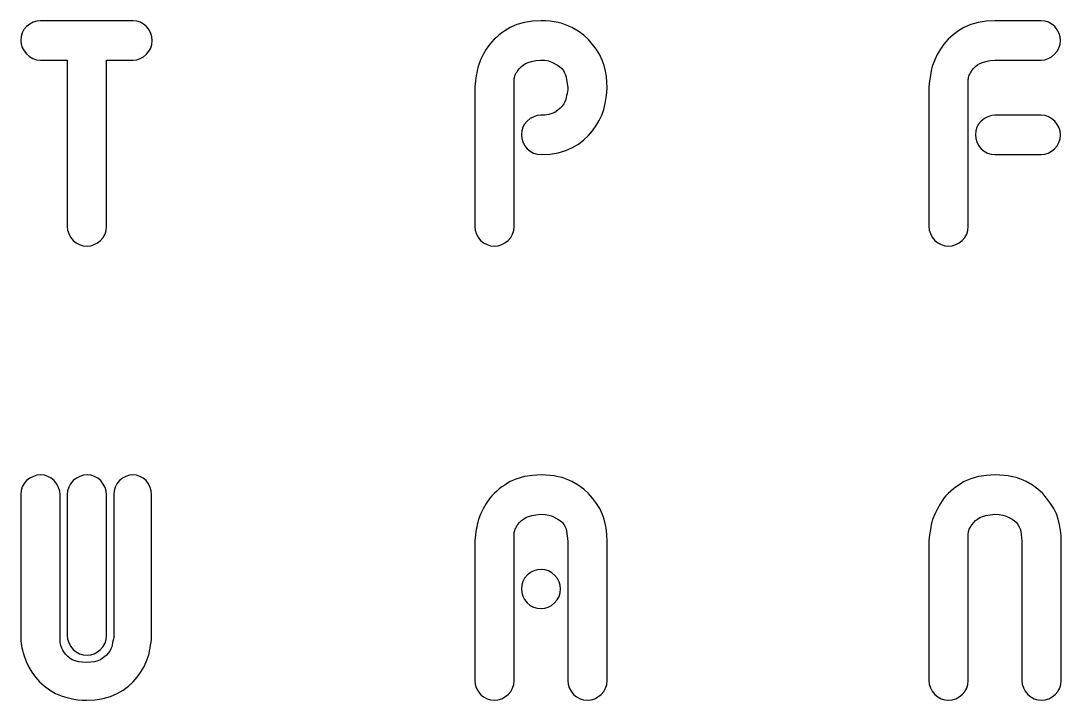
# Model space of a CAD drawing. Header units: metres. Extents: x -3 to 203, y -205 to 5.
# Drawn here: x 96.9 to 142.72, y -24.84 to 5.08 of the extents above; entities that cross this region are included whole.
import ezdxf

# ---------------------------------------------------------------- set-up
doc = ezdxf.new("R2010")
doc.units = ezdxf.units.M

msp = doc.modelspace()

# ---------------------------------------------------------------- linework, layer by layer
for p, q in [((97.6041, 5.06042), (97.4496, 5.01299)), ((97.7619, 5.07625), (97.6041, 5.06042)), ((101.846, 5.07625), (97.7619, 5.07625)), ((102.013, 5.06042), (101.846, 5.07625)), ((102.169, 5.01299), (102.013, 5.06042)), ((119.436, 5.058), (119.08, 5.00323)), ((119.82, 5.07625), (119.436, 5.058)), ((120.019, 5.07137), (119.82, 5.07625)), ((120.211, 5.05675), (120.019, 5.07137)), ((120.396, 5.03236), (120.211, 5.05675)), ((139.422, 5.058), (139.068, 5.00323)), ((139.804, 5.07625), (139.422, 5.058)), ((141.846, 5.07625), (139.804, 5.07625)), ((142.013, 5.06042), (141.846, 5.07625)), ((142.169, 5.01299), (142.013, 5.06042)), ((97.0415, 4.68974), (96.9634, 4.54224)), ((97.1509, 4.82324), (97.0415, 4.68974)), ((97.2986, 4.93393), (97.1509, 4.82324)), ((97.4496, 5.01299), (97.2986, 4.93393)), ((102.312, 4.93393), (102.169, 5.01299)), ((102.443, 4.82324), (102.312, 4.93393)), ((102.552, 4.674), (102.443, 4.82324)), ((102.63, 4.52124), (102.552, 4.674)), ((118.214, 4.633), (118.095, 4.54819)), ((118.332, 4.71169), (118.214, 4.633)), ((118.451, 4.78424), (118.332, 4.71169)), ((118.751, 4.91199), (118.451, 4.78424)), ((119.08, 5.00323), (118.751, 4.91199)), ((120.574, 4.99825), (120.396, 5.03236)), ((120.742, 4.95581), (120.574, 4.99825)), ((120.899, 4.90549), (120.742, 4.95581)), ((121.043, 4.84731), (120.899, 4.90549)), ((121.175, 4.78125), (121.043, 4.84731)), ((121.457, 4.6188), (121.175, 4.78125)), ((121.702, 4.44049), (121.457, 4.6188)), ((138.207, 4.633), (138.088, 4.54819)), ((138.325, 4.71169), (138.207, 4.633)), ((138.443, 4.78424), (138.325, 4.71169)), ((138.741, 4.91199), (138.443, 4.78424)), ((139.068, 5.00323), (138.741, 4.91199)), ((142.312, 4.93393), (142.169, 5.01299)), ((142.443, 4.82324), (142.312, 4.93393)), ((142.552, 4.674), (142.443, 4.82324)), ((142.63, 4.52124), (142.552, 4.674)), ((96.9165, 4.38074), (96.9009, 4.20525)), ((96.9009, 4.20525), (96.9166, 4.04724)), ((96.9634, 4.54224), (96.9165, 4.38074)), ((102.677, 4.36499), (102.63, 4.52124)), ((102.693, 4.20525), (102.677, 4.36499)), ((102.677, 4.03587), (102.693, 4.20525)), ((117.651, 4.15555), (117.557, 4.04625)), ((117.753, 4.2605), (117.651, 4.15555)), ((117.861, 4.36105), (117.753, 4.2605)), ((117.976, 4.45724), (117.861, 4.36105)), ((118.095, 4.54819), (117.976, 4.45724)), ((121.911, 4.24631), (121.702, 4.44049)), ((122.083, 4.03624), (121.911, 4.24631)), ((137.647, 4.15555), (137.554, 4.04625)), ((137.748, 4.2605), (137.647, 4.15555)), ((137.855, 4.36105), (137.748, 4.2605)), ((137.97, 4.45724), (137.855, 4.36105)), ((138.088, 4.54819), (137.97, 4.45724)), ((142.677, 4.36499), (142.63, 4.52124)), ((142.676, 4.03587), (142.693, 4.20525)), ((142.693, 4.20525), (142.677, 4.36499)), ((96.9166, 4.04724), (96.9636, 3.89624)), ((96.9636, 3.89624), (97.0421, 3.75224)), ((97.0421, 3.75224), (97.1519, 3.61525)), ((102.432, 3.60124), (102.546, 3.73387)), ((102.546, 3.73387), (102.628, 3.87874)), ((102.628, 3.87874), (102.677, 4.03587)), ((117.405, 3.82112), (117.271, 3.59074)), ((117.557, 4.04625), (117.405, 3.82112)), ((122.256, 3.80905), (122.083, 4.03624)), ((122.399, 3.5775), (122.256, 3.80905)), ((137.403, 3.82112), (137.269, 3.59074)), ((137.554, 4.04625), (137.403, 3.82112)), ((142.428, 3.60124), (142.544, 3.73387)), ((142.544, 3.73387), (142.627, 3.87874)), ((142.627, 3.87874), (142.676, 4.03587)), ((97.1519, 3.61525), (97.2843, 3.49843)), ((97.2843, 3.49843), (97.4306, 3.41499)), ((97.4306, 3.41499), (97.5908, 3.36493)), ((97.5908, 3.36493), (97.7649, 3.34824)), ((97.7649, 3.34824), (98.9489, 3.34824)), ((98.9489, 3.34824), (98.9489, -3.98274)), ((100.677, -3.98274), (100.677, 3.34824)), ((100.677, 3.34824), (101.856, 3.34824)), ((101.856, 3.34824), (102.01, 3.36406)), ((102.01, 3.36406), (102.158, 3.4115)), ((102.158, 3.4115), (102.298, 3.49055)), ((102.298, 3.49055), (102.432, 3.60124)), ((117.154, 3.35512), (117.055, 3.11424)), ((117.271, 3.59074), (117.154, 3.35512)), ((119.135, 3.19524), (119.252, 3.24643)), ((119.252, 3.24643), (119.401, 3.28899)), ((119.401, 3.28899), (119.582, 3.32294)), ((119.582, 3.32294), (119.795, 3.34824)), ((119.795, 3.34824), (119.98, 3.33856)), ((119.98, 3.33856), (120.145, 3.30949)), ((120.145, 3.30949), (120.292, 3.26105)), ((120.292, 3.26105), (120.542, 3.12668)), ((122.511, 3.34155), (122.399, 3.5775)), ((122.592, 3.10124), (122.511, 3.34155)), ((137.153, 3.35512), (137.054, 3.11424)), ((137.269, 3.59074), (137.153, 3.35512)), ((139.137, 3.19524), (139.254, 3.24643)), ((139.254, 3.24643), (139.403, 3.28899)), ((139.403, 3.28899), (139.584, 3.32294)), ((139.584, 3.32294), (139.798, 3.34824)), ((139.798, 3.34824), (141.844, 3.34824)), ((141.844, 3.34824), (142, 3.36406)), ((142, 3.36406), (142.15, 3.4115)), ((142.15, 3.4115), (142.292, 3.49055)), ((142.292, 3.49055), (142.428, 3.60124)), ((116.983, 2.78069), (116.964, 2.66924)), ((117.004, 2.892), (116.983, 2.78069)), ((117.028, 3.00317), (117.004, 2.892)), ((117.055, 3.11424), (117.028, 3.00317)), ((118.697, 2.73105), (118.724, 2.78249)), ((118.724, 2.78249), (118.757, 2.83556)), ((118.757, 2.83556), (118.796, 2.89024)), ((118.796, 2.89024), (118.869, 2.98206)), ((118.869, 2.98206), (118.95, 3.06349)), ((118.95, 3.06349), (119.038, 3.13455)), ((119.038, 3.13455), (119.135, 3.19524)), ((120.542, 3.12668), (120.646, 3.05299)), ((120.646, 3.05299), (120.733, 2.97218)), ((120.733, 2.97218), (120.801, 2.88425)), ((120.801, 2.88425), (120.853, 2.79056)), ((120.853, 2.79056), (120.893, 2.6915)), ((122.65, 2.85962), (122.592, 3.10124)), ((122.692, 2.61874), (122.65, 2.85962)), ((136.982, 2.78069), (136.963, 2.66924)), ((137.003, 2.892), (136.982, 2.78069)), ((137.027, 3.00317), (137.003, 2.892)), ((137.054, 3.11424), (137.027, 3.00317)), ((138.698, 2.73105), (138.725, 2.78249)), ((138.725, 2.78249), (138.757, 2.83556)), ((138.757, 2.83556), (138.796, 2.89024)), ((138.796, 2.89024), (138.869, 2.98206)), ((138.869, 2.98206), (138.951, 3.06349)), ((138.951, 3.06349), (139.04, 3.13455)), ((139.04, 3.13455), (139.137, 3.19524)), ((116.931, 2.4325), (116.901, 2.16824)), ((116.964, 2.66924), (116.931, 2.4325)), ((118.629, 2.48724), (118.637, 2.53574)), ((118.629, -3.98274), (118.629, 2.48724)), ((118.637, 2.53574), (118.648, 2.58424)), ((118.648, 2.58424), (118.661, 2.63274)), ((118.661, 2.63274), (118.677, 2.68124)), ((118.677, 2.68124), (118.697, 2.73105)), ((120.893, 2.6915), (120.919, 2.58705)), ((120.919, 2.58705), (120.933, 2.47725)), ((120.933, 2.47725), (120.997, 2.13924)), ((122.717, 2.37862), (122.692, 2.61874)), ((122.725, 2.13924), (122.717, 2.37862)), ((136.93, 2.4325), (136.901, 2.16824)), ((136.963, 2.66924), (136.93, 2.4325)), ((138.629, 2.48724), (138.637, 2.53574)), ((138.629, -3.98274), (138.629, 2.48724)), ((138.637, 2.53574), (138.648, 2.58424)), ((138.648, 2.58424), (138.662, 2.63274)), ((138.662, 2.63274), (138.678, 2.68124)), ((138.678, 2.68124), (138.698, 2.73105)), ((116.901, 2.16824), (116.901, -3.98074)), ((120.961, 1.87355), (120.933, 1.78824)), ((120.981, 1.96049), (120.961, 1.87355)), ((120.993, 2.04906), (120.981, 1.96049)), ((120.997, 2.13924), (120.993, 2.04906)), ((122.69, 1.69324), (122.716, 1.92599)), ((122.716, 1.92599), (122.725, 2.13924)), ((136.901, 2.16824), (136.901, -3.98074)), ((120.816, 1.41524), (120.747, 1.32074)), ((120.867, 1.50981), (120.816, 1.41524)), ((120.904, 1.60349), (120.867, 1.50981)), ((120.926, 1.6963), (120.904, 1.60349)), ((120.933, 1.78824), (120.926, 1.6963)), ((122.585, 1.16924), (122.646, 1.44099)), ((122.646, 1.44099), (122.69, 1.69324)), ((119.986, 0.92418), (119.803, 0.91624)), ((120.151, 0.948), (119.986, 0.92418)), ((120.296, 0.98769), (120.151, 0.948)), ((120.423, 1.04324), (120.296, 0.98769)), ((120.551, 1.13474), (120.423, 1.04324)), ((120.659, 1.22725), (120.551, 1.13474)), ((120.747, 1.32074), (120.659, 1.22725)), ((122.377, 0.69025), (122.491, 0.92674)), ((122.491, 0.92674), (122.585, 1.16924)), ((119.088, 0.53062), (119.011, 0.38574)), ((119.197, 0.66324), (119.088, 0.53062)), ((119.343, 0.77393), (119.197, 0.66324)), ((119.493, 0.853), (119.343, 0.77393)), ((119.646, 0.90044), (119.493, 0.853)), ((119.803, 0.91624), (119.646, 0.90044)), ((122.088, 0.23525), (122.242, 0.45975)), ((122.242, 0.45975), (122.377, 0.69025)), ((139.09, 0.53062), (139.011, 0.38574)), ((139.199, 0.66324), (139.09, 0.53062)), ((139.346, 0.77393), (139.199, 0.66324)), ((139.497, 0.853), (139.346, 0.77393)), ((139.651, 0.90044), (139.497, 0.853)), ((139.809, 0.91624), (139.651, 0.90044)), ((141.847, 0.91624), (139.809, 0.91624)), ((142.014, 0.89955), (141.847, 0.91624)), ((142.169, 0.84949), (142.014, 0.89955)), ((142.312, 0.76605), (142.169, 0.84949)), ((142.443, 0.64925), (142.312, 0.76605)), ((142.552, 0.51224), (142.443, 0.64925)), ((142.63, 0.36824), (142.552, 0.51224)), ((118.964, 0.22862), (118.949, 0.05925)), ((118.949, 0.05925), (118.965, -0.10049)), ((119.011, 0.38574), (118.964, 0.22862)), ((121.702, -0.17248), (121.909, 0.02255)), ((121.909, 0.02255), (122.088, 0.23525)), ((138.965, 0.22862), (138.949, 0.05925)), ((138.949, 0.05925), (138.965, -0.10049)), ((139.011, 0.38574), (138.965, 0.22862)), ((142.677, 0.21724), (142.63, 0.36824)), ((142.676, -0.11624), (142.693, 0.05925)), ((142.693, 0.05925), (142.677, 0.21724)), ((118.965, -0.10049), (119.012, -0.25674)), ((119.012, -0.25674), (119.091, -0.40948)), ((119.091, -0.40948), (119.201, -0.55875)), ((121.2, -0.50974), (121.465, -0.34993)), ((121.465, -0.34993), (121.702, -0.17248)), ((138.965, -0.10049), (139.011, -0.25674)), ((139.011, -0.25674), (139.09, -0.40948)), ((139.09, -0.40948), (139.199, -0.55875)), ((142.429, -0.55875), (142.544, -0.42525)), ((142.544, -0.42525), (142.627, -0.27774)), ((142.627, -0.27774), (142.676, -0.11624)), ((119.201, -0.55875), (119.333, -0.66943)), ((119.333, -0.66943), (119.48, -0.74849)), ((119.48, -0.74849), (119.641, -0.79593)), ((119.641, -0.79593), (119.816, -0.81174)), ((119.816, -0.81174), (120.212, -0.79286)), ((120.212, -0.79286), (120.574, -0.73624)), ((120.574, -0.73624), (120.904, -0.64186)), ((120.904, -0.64186), (121.2, -0.50974)), ((139.199, -0.55875), (139.33, -0.66943)), ((139.33, -0.66943), (139.476, -0.74849)), ((139.476, -0.74849), (139.635, -0.79593)), ((139.635, -0.79593), (139.809, -0.81174)), ((139.809, -0.81174), (141.847, -0.81174)), ((141.847, -0.81174), (142.003, -0.79593)), ((142.003, -0.79593), (142.152, -0.74849)), ((142.152, -0.74849), (142.294, -0.66943)), ((142.294, -0.66943), (142.429, -0.55875)), ((98.9489, -3.98274), (98.9647, -4.14055)), ((100.66, -4.15631), (100.677, -3.98274)), ((116.901, -3.98074), (116.917, -4.13905)), ((118.612, -4.15631), (118.629, -3.98274)), ((136.901, -3.98074), (136.917, -4.13905)), ((138.612, -4.15631), (138.629, -3.98274)), ((98.9647, -4.14055), (99.0121, -4.295)), ((99.0121, -4.295), (99.0912, -4.44606)), ((99.0912, -4.44606), (99.2019, -4.59375)), ((100.41, -4.59375), (100.527, -4.46181)), ((100.527, -4.46181), (100.61, -4.31599)), ((100.61, -4.31599), (100.66, -4.15631)), ((116.917, -4.13905), (116.964, -4.29399)), ((116.964, -4.29399), (117.043, -4.44556)), ((117.043, -4.44556), (117.154, -4.59375)), ((118.362, -4.59375), (118.479, -4.46181)), ((118.479, -4.46181), (118.562, -4.31599)), ((118.562, -4.31599), (118.612, -4.15631)), ((136.917, -4.13905), (136.964, -4.29399)), ((136.964, -4.29399), (137.043, -4.44556)), ((137.043, -4.44556), (137.154, -4.59375)), ((138.362, -4.59375), (138.479, -4.46181)), ((138.479, -4.46181), (138.562, -4.31599)), ((138.562, -4.31599), (138.612, -4.15631)), ((99.2019, -4.59375), (99.3354, -4.70312)), ((99.3354, -4.70312), (99.4829, -4.78125)), ((99.4829, -4.78125), (99.6444, -4.82812)), ((99.6444, -4.82812), (99.8199, -4.84375)), ((99.8199, -4.84375), (99.9779, -4.82812)), ((99.9779, -4.82812), (100.129, -4.78125)), ((100.129, -4.78125), (100.273, -4.70312)), ((100.273, -4.70312), (100.41, -4.59375)), ((117.154, -4.59375), (117.287, -4.70312)), ((117.287, -4.70312), (117.435, -4.78125)), ((117.435, -4.78125), (117.596, -4.82812)), ((117.596, -4.82812), (117.772, -4.84375)), ((117.772, -4.84375), (117.93, -4.82812)), ((117.93, -4.82812), (118.081, -4.78125)), ((118.081, -4.78125), (118.225, -4.70312)), ((118.225, -4.70312), (118.362, -4.59375)), ((137.154, -4.59375), (137.287, -4.70312)), ((137.287, -4.70312), (137.435, -4.78125)), ((137.435, -4.78125), (137.596, -4.82812)), ((137.596, -4.82812), (137.772, -4.84375)), ((137.772, -4.84375), (137.93, -4.82812)), ((137.93, -4.82812), (138.081, -4.78125)), ((138.081, -4.78125), (138.225, -4.70312)), ((138.225, -4.70312), (138.362, -4.59375)), ((97.3031, -15.0644), (97.1539, -15.1738)), ((97.4559, -14.9863), (97.3031, -15.0644)), ((97.6121, -14.9394), (97.4559, -14.9863)), ((97.7719, -14.9238), (97.6121, -14.9394)), ((97.9413, -14.9395), (97.7719, -14.9238)), ((98.0984, -14.9868), (97.9413, -14.9395)), ((98.2433, -15.0655), (98.0984, -14.9868)), ((98.3759, -15.1758), (98.2433, -15.0655)), ((99.3511, -15.0655), (99.2019, -15.1758)), ((99.5039, -14.9868), (99.3511, -15.0655)), ((99.6601, -14.9395), (99.5039, -14.9868)), ((99.8199, -14.9238), (99.6601, -14.9395)), ((99.9893, -14.9395), (99.8199, -14.9238)), ((100.146, -14.9868), (99.9893, -14.9395)), ((100.291, -15.0655), (100.146, -14.9868)), ((100.424, -15.1758), (100.291, -15.0655)), ((101.385, -15.0655), (101.241, -15.1758)), ((101.532, -14.9868), (101.385, -15.0655)), ((101.682, -14.9395), (101.532, -14.9868)), ((101.836, -14.9238), (101.682, -14.9395)), ((101.999, -14.9394), (101.836, -14.9238)), ((102.15, -14.9863), (101.999, -14.9394)), ((102.289, -15.0644), (102.15, -14.9863)), ((102.417, -15.1738), (102.289, -15.0644)), ((118.751, -15.088), (118.451, -15.2158)), ((119.08, -14.9968), (118.751, -15.088)), ((119.436, -14.942), (119.08, -14.9968)), ((119.82, -14.9238), (119.436, -14.942)), ((120.019, -14.9286), (119.82, -14.9238)), ((120.211, -14.943), (120.019, -14.9286)), ((120.396, -14.9671), (120.211, -14.943)), ((120.574, -15.0008), (120.396, -14.9671)), ((120.742, -15.0427), (120.574, -15.0008)), ((120.899, -15.0925), (120.742, -15.0427)), ((121.043, -15.1502), (120.899, -15.0925)), ((138.751, -15.088), (138.451, -15.2158)), ((139.08, -14.9968), (138.751, -15.088)), ((139.436, -14.942), (139.08, -14.9968)), ((139.82, -14.9238), (139.436, -14.942)), ((140.019, -14.9286), (139.82, -14.9238)), ((140.211, -14.943), (140.019, -14.9286)), ((140.396, -14.9671), (140.211, -14.943)), ((140.574, -15.0008), (140.396, -14.9671)), ((140.742, -15.0427), (140.574, -15.0008)), ((140.899, -15.0925), (140.742, -15.0427)), ((141.043, -15.1502), (140.899, -15.0925)), ((96.9641, -15.4525), (96.9167, -15.6127)), ((97.0432, -15.3062), (96.9641, -15.4525)), ((97.1539, -15.1738), (97.0432, -15.3062)), ((98.4866, -15.3245), (98.3759, -15.1758)), ((98.5656, -15.4768), (98.4866, -15.3245)), ((98.6131, -15.6325), (98.5656, -15.4768)), ((99.0121, -15.4565), (98.9647, -15.6177)), ((99.0912, -15.3092), (99.0121, -15.4565)), ((99.2019, -15.1758), (99.0912, -15.3092)), ((100.535, -15.325), (100.424, -15.1758)), ((100.614, -15.4775), (100.535, -15.325)), ((100.661, -15.6334), (100.614, -15.4775)), ((101.058, -15.4558), (101.012, -15.6168)), ((101.134, -15.3088), (101.058, -15.4558)), ((101.241, -15.1758), (101.134, -15.3088)), ((102.524, -15.3219), (102.417, -15.1738)), ((102.6, -15.4735), (102.524, -15.3219)), ((102.646, -15.6284), (102.6, -15.4735)), ((117.976, -15.5428), (117.861, -15.6389)), ((118.095, -15.4518), (117.976, -15.5428)), ((118.214, -15.367), (118.095, -15.4518)), ((118.332, -15.2883), (118.214, -15.367)), ((118.451, -15.2158), (118.332, -15.2883)), ((121.175, -15.2158), (121.043, -15.1502)), ((121.457, -15.3766), (121.175, -15.2158)), ((121.702, -15.5533), (121.457, -15.3766)), ((121.911, -15.7456), (121.702, -15.5533)), ((137.976, -15.5428), (137.861, -15.6389)), ((138.095, -15.4518), (137.976, -15.5428)), ((138.214, -15.367), (138.095, -15.4518)), ((138.332, -15.2883), (138.214, -15.367)), ((138.451, -15.2158), (138.332, -15.2883)), ((141.175, -15.2158), (141.043, -15.1502)), ((141.457, -15.3766), (141.175, -15.2158)), ((141.702, -15.5533), (141.457, -15.3766)), ((141.911, -15.7456), (141.702, -15.5533)), ((96.9167, -15.6127), (96.9009, -15.7868)), ((96.9009, -15.7868), (96.9009, -21.9357)), ((98.6289, -15.7918), (98.6131, -15.6325)), ((98.6289, -22.3117), (98.6289, -15.7918)), ((98.9647, -15.6177), (98.9489, -15.7928)), ((98.9489, -15.7928), (98.9489, -21.9907)), ((100.677, -15.7928), (100.661, -15.6334)), ((100.677, -21.9907), (100.677, -15.7928)), ((101.012, -15.6168), (100.997, -15.7918)), ((100.997, -15.7918), (100.997, -21.9767)), ((102.661, -15.7868), (102.646, -15.6284)), ((102.661, -21.9357), (102.661, -15.7868)), ((117.557, -15.9538), (117.405, -16.1789)), ((117.651, -15.8445), (117.557, -15.9538)), ((117.753, -15.7395), (117.651, -15.8445)), ((117.861, -15.6389), (117.753, -15.7395)), ((122.083, -15.9538), (121.911, -15.7456)), ((122.256, -16.1785), (122.083, -15.9538)), ((137.557, -15.9538), (137.405, -16.1789)), ((137.651, -15.8445), (137.557, -15.9538)), ((137.753, -15.7395), (137.651, -15.8445)), ((137.861, -15.6389), (137.753, -15.7395)), ((142.083, -15.9538), (141.911, -15.7456)), ((142.256, -16.1785), (142.083, -15.9538)), ((117.271, -16.4093), (117.154, -16.6449)), ((117.405, -16.1789), (117.271, -16.4093)), ((122.399, -16.4075), (122.256, -16.1785)), ((122.511, -16.6409), (122.399, -16.4075)), ((137.271, -16.4093), (137.154, -16.6449)), ((137.405, -16.1789), (137.271, -16.4093)), ((142.399, -16.4075), (142.256, -16.1785)), ((142.511, -16.6409), (142.399, -16.4075)), ((117.055, -16.8858), (117.028, -16.9968)), ((117.154, -16.6449), (117.055, -16.8858)), ((118.871, -17.0179), (118.953, -16.9365)), ((118.953, -16.9365), (119.042, -16.8654)), ((119.042, -16.8654), (119.14, -16.8048)), ((119.14, -16.8048), (119.258, -16.7536)), ((119.258, -16.7536), (119.408, -16.711)), ((119.408, -16.711), (119.591, -16.6771)), ((119.591, -16.6771), (119.806, -16.6518)), ((119.806, -16.6518), (119.992, -16.6613)), ((119.992, -16.6613), (120.16, -16.69)), ((120.16, -16.69), (120.308, -16.7378)), ((120.308, -16.7378), (120.561, -16.8708)), ((120.561, -16.8708), (120.666, -16.9438)), ((120.666, -16.9438), (120.753, -17.0238)), ((122.592, -16.8788), (122.511, -16.6409)), ((122.65, -17.1183), (122.592, -16.8788)), ((137.055, -16.8858), (137.028, -16.9968)), ((137.154, -16.6449), (137.055, -16.8858)), ((138.871, -17.0179), (138.953, -16.9365)), ((138.953, -16.9365), (139.042, -16.8654)), ((139.042, -16.8654), (139.14, -16.8048)), ((139.14, -16.8048), (139.258, -16.7536)), ((139.258, -16.7536), (139.408, -16.711)), ((139.408, -16.711), (139.591, -16.6771)), ((139.591, -16.6771), (139.806, -16.6518)), ((139.806, -16.6518), (139.992, -16.6613)), ((139.992, -16.6613), (140.16, -16.69)), ((140.16, -16.69), (140.308, -16.7378)), ((140.308, -16.7378), (140.561, -16.8708)), ((140.561, -16.8708), (140.666, -16.9438)), ((140.666, -16.9438), (140.753, -17.0238)), ((142.592, -16.8788), (142.511, -16.6409)), ((142.65, -17.1183), (142.592, -16.8788)), ((116.964, -17.3308), (116.931, -17.5675)), ((116.983, -17.2193), (116.964, -17.3308)), ((117.004, -17.108), (116.983, -17.2193)), ((117.028, -16.9968), (117.004, -17.108)), ((118.648, -17.4158), (118.662, -17.3673)), ((118.662, -17.3673), (118.678, -17.3188)), ((118.678, -17.3188), (118.698, -17.269)), ((118.698, -17.269), (118.725, -17.2175)), ((118.725, -17.2175), (118.758, -17.1644)), ((118.758, -17.1644), (118.797, -17.1098)), ((118.797, -17.1098), (118.871, -17.0179)), ((120.753, -17.0238), (120.822, -17.1108)), ((120.822, -17.1108), (120.875, -17.2034)), ((120.875, -17.2034), (120.915, -17.3013)), ((120.915, -17.3013), (120.941, -17.4044)), ((120.941, -17.4044), (120.997, -17.8458)), ((122.692, -17.357), (122.65, -17.1183)), ((122.717, -17.5948), (122.692, -17.357)), ((136.964, -17.3308), (136.931, -17.5675)), ((136.983, -17.2193), (136.964, -17.3308)), ((137.004, -17.108), (136.983, -17.2193)), ((137.028, -16.9968), (137.004, -17.108)), ((138.648, -17.4158), (138.662, -17.3673)), ((138.662, -17.3673), (138.678, -17.3188)), ((138.678, -17.3188), (138.698, -17.269)), ((138.698, -17.269), (138.725, -17.2175)), ((138.725, -17.2175), (138.758, -17.1644)), ((138.758, -17.1644), (138.797, -17.1098)), ((138.797, -17.1098), (138.871, -17.0179)), ((140.753, -17.0238), (140.822, -17.1108)), ((140.822, -17.1108), (140.875, -17.2034)), ((140.875, -17.2034), (140.915, -17.3013)), ((140.915, -17.3013), (140.941, -17.4044)), ((140.941, -17.4044), (140.997, -17.8458)), ((142.692, -17.357), (142.65, -17.1183)), ((142.717, -17.5948), (142.692, -17.357)), ((116.931, -17.5675), (116.901, -17.8318)), ((116.901, -17.8318), (116.901, -23.9807)), ((118.629, -17.5128), (118.637, -17.4643)), ((118.629, -23.9827), (118.629, -17.5128)), ((118.637, -17.4643), (118.648, -17.4158)), ((120.997, -17.8458), (120.997, -23.9827)), ((122.725, -17.8318), (122.717, -17.5948)), ((122.725, -23.9807), (122.725, -17.8318)), ((136.931, -17.5675), (136.901, -17.8318)), ((136.901, -17.8318), (136.901, -23.9807)), ((138.629, -17.5128), (138.637, -17.4643)), ((138.629, -23.9827), (138.629, -17.5128)), ((138.637, -17.4643), (138.648, -17.4158)), ((140.997, -17.8458), (140.997, -23.9827)), ((142.725, -17.8318), (142.717, -17.5948)), ((142.725, -23.9807), (142.725, -17.8318)), ((119.351, -19.2261), (119.202, -19.3368)), ((119.504, -19.147), (119.351, -19.2261)), ((119.66, -19.0996), (119.504, -19.147)), ((119.82, -19.0838), (119.66, -19.0996)), ((119.989, -19.1004), (119.82, -19.0838)), ((120.146, -19.1505), (119.989, -19.1004)), ((120.291, -19.2339), (120.146, -19.1505)), ((120.424, -19.3508), (120.291, -19.2339)), ((119.012, -19.6143), (118.965, -19.7714)), ((119.091, -19.4694), (119.012, -19.6143)), ((119.202, -19.3368), (119.091, -19.4694)), ((120.535, -19.4878), (120.424, -19.3508)), ((120.614, -19.6318), (120.535, -19.4878)), ((120.661, -19.7828), (120.614, -19.6318)), ((118.965, -19.7714), (118.949, -19.9408)), ((118.949, -19.9408), (118.965, -20.1005)), ((118.965, -20.1005), (119.012, -20.2567)), ((120.61, -20.2777), (120.66, -20.1162)), ((120.66, -20.1162), (120.677, -19.9408)), ((120.677, -19.9408), (120.661, -19.7828)), ((119.012, -20.2567), (119.091, -20.4095)), ((119.091, -20.4095), (119.202, -20.5587)), ((119.202, -20.5587), (119.335, -20.6694)), ((120.273, -20.6694), (120.41, -20.5587)), ((120.41, -20.5587), (120.527, -20.4252)), ((120.527, -20.4252), (120.61, -20.2777)), ((119.335, -20.6694), (119.483, -20.7485)), ((119.483, -20.7485), (119.644, -20.7959)), ((119.644, -20.7959), (119.82, -20.8117)), ((119.82, -20.8117), (119.978, -20.7959)), ((119.978, -20.7959), (120.129, -20.7485)), ((120.129, -20.7485), (120.273, -20.6694)), ((96.9009, -21.9357), (96.9026, -22.098)), ((98.9489, -21.9907), (98.9647, -22.1501)), ((100.66, -22.1658), (100.677, -21.9907)), ((100.997, -21.9767), (100.993, -22.0708)), ((102.658, -22.0441), (102.661, -21.9357)), ((96.9026, -22.098), (96.9076, -22.2367)), ((96.9076, -22.2367), (96.9161, -22.352)), ((96.9161, -22.352), (96.9279, -22.4437)), ((96.9279, -22.4437), (96.9462, -22.532)), ((98.6652, -22.4369), (98.6289, -22.3117)), ((98.7051, -22.5462), (98.6652, -22.4369)), ((98.9647, -22.1501), (99.0121, -22.306)), ((99.0121, -22.306), (99.0912, -22.4586)), ((100.527, -22.4743), (100.61, -22.327)), ((100.61, -22.327), (100.66, -22.1658)), ((100.925, -22.4032), (100.903, -22.4955)), ((100.933, -22.3117), (100.925, -22.4032)), ((100.961, -22.2383), (100.933, -22.3117)), ((100.981, -22.158), (100.961, -22.2383)), ((100.993, -22.0708), (100.981, -22.158)), ((102.598, -22.5474), (102.619, -22.4157)), ((102.619, -22.4157), (102.637, -22.2841)), ((102.637, -22.2841), (102.65, -22.1602)), ((102.65, -22.1602), (102.658, -22.0441)), ((96.9462, -22.532), (96.9731, -22.6367)), ((96.9731, -22.6367), (97.0087, -22.758)), ((97.0087, -22.758), (97.0529, -22.8957)), ((97.0529, -22.8957), (97.1405, -23.1472)), ((98.7487, -22.6399), (98.7051, -22.5462)), ((98.7959, -22.7177), (98.7487, -22.6399)), ((98.8763, -22.8232), (98.7959, -22.7177)), ((98.9654, -22.9155), (98.8763, -22.8232)), ((99.0912, -22.4586), (99.2019, -22.6077)), ((99.2019, -22.6077), (99.3354, -22.718)), ((99.3354, -22.718), (99.4829, -22.7967)), ((99.4829, -22.7967), (99.6444, -22.844)), ((99.6444, -22.844), (99.8199, -22.8597)), ((99.8199, -22.8597), (99.9779, -22.844)), ((99.9779, -22.844), (100.129, -22.7967)), ((100.129, -22.7967), (100.273, -22.718)), ((100.273, -22.718), (100.41, -22.6077)), ((100.41, -22.6077), (100.527, -22.4743)), ((100.657, -22.87), (100.548, -22.9623)), ((100.746, -22.7768), (100.657, -22.87)), ((100.815, -22.6827), (100.746, -22.7768)), ((100.867, -22.5887), (100.815, -22.6827)), ((100.903, -22.4955), (100.867, -22.5887)), ((102.429, -23.1476), (102.523, -22.8957)), ((102.523, -22.8957), (102.549, -22.7874)), ((102.549, -22.7874), (102.574, -22.6712)), ((102.574, -22.6712), (102.598, -22.5474)), ((97.1405, -23.1472), (97.2514, -23.3865)), ((99.0633, -22.9947), (98.9654, -22.9155)), ((99.1699, -23.0607), (99.0633, -22.9947)), ((99.2922, -23.1128), (99.1699, -23.0607)), ((99.4371, -23.15), (99.2922, -23.1128)), ((99.6047, -23.1723), (99.4371, -23.15)), ((99.7949, -23.1797), (99.6047, -23.1723)), ((99.9798, -23.1719), (99.7949, -23.1797)), ((100.145, -23.1482), (99.9798, -23.1719)), ((100.292, -23.1089), (100.145, -23.1482)), ((100.419, -23.0537), (100.292, -23.1089)), ((100.548, -22.9623), (100.419, -23.0537)), ((102.315, -23.3882), (102.429, -23.1476)), ((97.2514, -23.3865), (97.3855, -23.6137)), ((97.3855, -23.6137), (97.5429, -23.8287)), ((102.025, -23.8357), (102.18, -23.6176)), ((102.18, -23.6176), (102.315, -23.3882)), ((97.5429, -23.8287), (97.7257, -24.0303)), ((97.7257, -24.0303), (97.9351, -24.218)), ((97.9351, -24.218), (98.1712, -24.3918)), ((101.407, -24.3975), (101.64, -24.2267)), ((101.64, -24.2267), (101.846, -24.0395)), ((101.846, -24.0395), (102.025, -23.8357)), ((116.901, -23.9807), (116.917, -24.1391)), ((116.917, -24.1391), (116.964, -24.294)), ((118.562, -24.316), (118.612, -24.1563)), ((118.612, -24.1563), (118.629, -23.9827)), ((120.997, -23.9827), (121.013, -24.1405)), ((121.013, -24.1405), (121.06, -24.295)), ((122.658, -24.315), (122.708, -24.1548)), ((122.708, -24.1548), (122.725, -23.9807)), ((136.901, -23.9807), (136.917, -24.1391)), ((136.917, -24.1391), (136.964, -24.294)), ((138.562, -24.316), (138.612, -24.1563)), ((138.612, -24.1563), (138.629, -23.9827)), ((140.997, -23.9827), (141.013, -24.1405)), ((141.013, -24.1405), (141.06, -24.295)), ((142.658, -24.315), (142.708, -24.1548)), ((142.708, -24.1548), (142.725, -23.9807)), ((98.1712, -24.3918), (98.4339, -24.5517)), ((98.4339, -24.5517), (98.5762, -24.6117)), ((98.5762, -24.6117), (98.7271, -24.6665)), ((98.7271, -24.6665), (98.8867, -24.7162)), ((98.8867, -24.7162), (99.0549, -24.7607)), ((100.535, -24.7707), (100.858, -24.6795)), ((100.858, -24.6795), (101.148, -24.5517)), ((101.148, -24.5517), (101.407, -24.3975)), ((116.964, -24.294), (117.043, -24.4456)), ((117.043, -24.4456), (117.154, -24.5938)), ((117.154, -24.5938), (117.287, -24.7031)), ((117.287, -24.7031), (117.435, -24.7812)), ((118.081, -24.7812), (118.225, -24.7031)), ((118.225, -24.7031), (118.362, -24.5938)), ((118.362, -24.5938), (118.479, -24.4618)), ((118.479, -24.4618), (118.562, -24.316)), ((121.06, -24.295), (121.139, -24.4461)), ((121.139, -24.4461), (121.25, -24.5938)), ((121.25, -24.5938), (121.383, -24.7031)), ((121.383, -24.7031), (121.531, -24.7812)), ((122.177, -24.7812), (122.321, -24.7031)), ((122.321, -24.7031), (122.458, -24.5938)), ((122.458, -24.5938), (122.575, -24.4613)), ((122.575, -24.4613), (122.658, -24.315)), ((136.964, -24.294), (137.043, -24.4456)), ((137.043, -24.4456), (137.154, -24.5938)), ((137.154, -24.5938), (137.287, -24.7031)), ((137.287, -24.7031), (137.435, -24.7812)), ((138.081, -24.7812), (138.225, -24.7031)), ((138.225, -24.7031), (138.362, -24.5938)), ((138.362, -24.5938), (138.479, -24.4618)), ((138.479, -24.4618), (138.562, -24.316)), ((141.06, -24.295), (141.139, -24.4461)), ((141.139, -24.4461), (141.25, -24.5938)), ((141.25, -24.5938), (141.383, -24.7031)), ((141.383, -24.7031), (141.531, -24.7812)), ((142.177, -24.7812), (142.321, -24.7031)), ((142.321, -24.7031), (142.458, -24.5938)), ((142.458, -24.5938), (142.575, -24.4613)), ((142.575, -24.4613), (142.658, -24.315)), ((99.0549, -24.7607), (99.2305, -24.7971)), ((99.2305, -24.7971), (99.4111, -24.823)), ((99.4111, -24.823), (99.597, -24.8386)), ((99.597, -24.8386), (99.7879, -24.8438)), ((99.7879, -24.8438), (100.178, -24.8255)), ((100.178, -24.8255), (100.535, -24.7707)), ((117.435, -24.7812), (117.596, -24.8281)), ((117.596, -24.8281), (117.772, -24.8438)), ((117.772, -24.8438), (117.93, -24.8281)), ((117.93, -24.8281), (118.081, -24.7812)), ((121.531, -24.7812), (121.692, -24.8281)), ((121.692, -24.8281), (121.868, -24.8438)), ((121.868, -24.8438), (122.026, -24.8281)), ((122.026, -24.8281), (122.177, -24.7812)), ((137.435, -24.7812), (137.596, -24.8281)), ((137.596, -24.8281), (137.772, -24.8438)), ((137.772, -24.8438), (137.93, -24.8281)), ((137.93, -24.8281), (138.081, -24.7812)), ((141.531, -24.7812), (141.692, -24.8281)), ((141.692, -24.8281), (141.868, -24.8438)), ((141.868, -24.8438), (142.026, -24.8281)), ((142.026, -24.8281), (142.177, -24.7812))]:
    msp.add_line(p, q)

doc.saveas('drawing.dxf')
